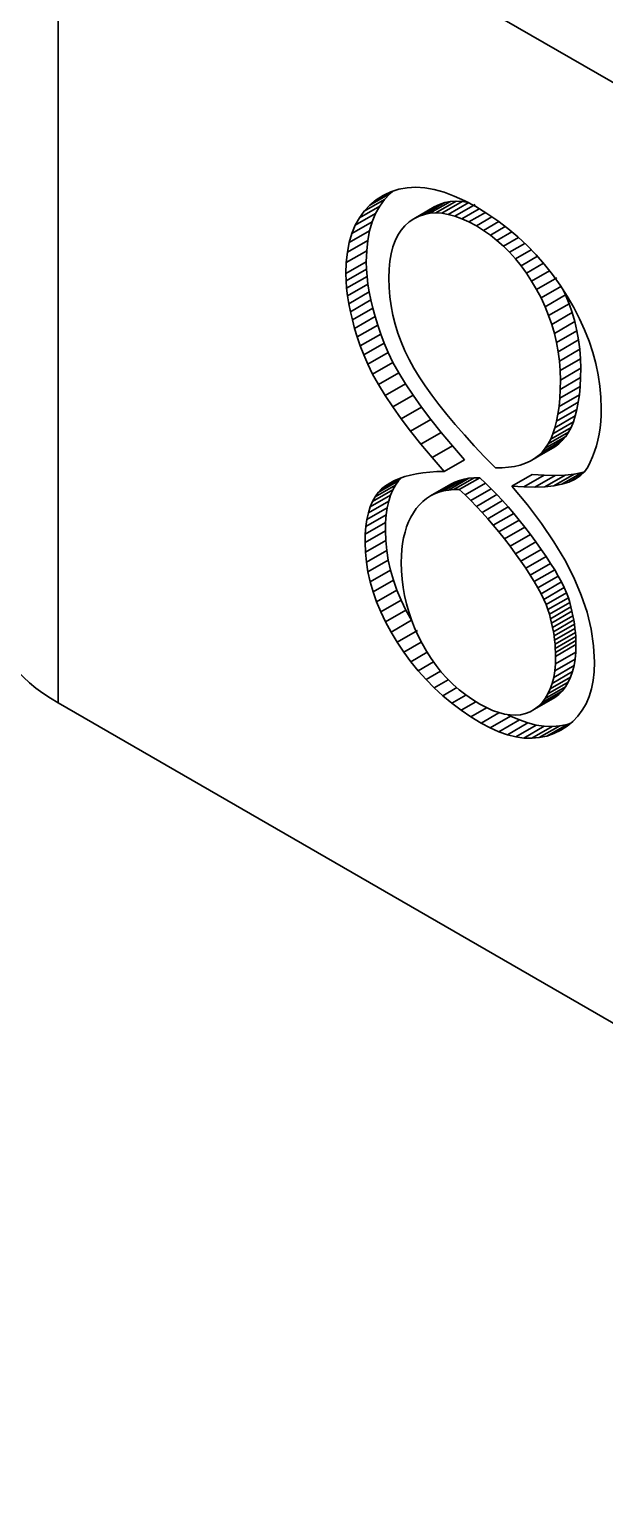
# Model space of a CAD drawing. Header units: millimetres. Extents: x -105 to 105, y -148 to 148.
# Drawn here: x 48.14 to 50.14, y -25.27 to -20.19 of the extents above; entities that cross this region are included whole.
import ezdxf

# ---------------------------------------------------------------- set-up
doc = ezdxf.new("R2010")
doc.units = ezdxf.units.MM
doc.layers.get('0').update_dxf_attribs({"lineweight": 18})

msp = doc.modelspace()

# ---------------------------------------------------------------- linework, layer by layer
at = {"color": 7, "lineweight": 35, "ltscale": 0.315152}
for p, q in [((48.2418, -22.5316), (48.2418, -16.2446)), ((58.2827, -25.0627), (49.0904, -19.7555)), ((49.394, -20.7623), (49.4035, -20.7544)), ((49.3962, -20.7568), (49.4239, -20.7479)), ((49.4239, -20.7479), (49.4529, -20.7426)), ((49.4529, -20.7426), (49.4832, -20.741)), ((49.4832, -20.741), (49.5146, -20.7431)), ((49.5146, -20.7431), (49.5474, -20.7488)), ((49.5474, -20.7488), (49.5814, -20.7582)), ((49.3039, -20.8239), (49.3746, -20.7831)), ((49.3039, -20.8239), (49.3232, -20.8032)), ((49.3232, -20.8032), (49.394, -20.7623)), ((49.3232, -20.8032), (49.3452, -20.7849)), ((49.3452, -20.7849), (49.3841, -20.7625)), ((49.3452, -20.7849), (49.3698, -20.7693)), ((49.3578, -20.8064), (49.3746, -20.7831)), ((49.3698, -20.7693), (49.3962, -20.7568)), ((49.3746, -20.7831), (49.394, -20.7623)), ((49.4942, -20.8413), (49.5649, -20.8005)), ((49.5128, -20.8351), (49.5835, -20.7942)), ((49.5323, -20.8313), (49.603, -20.7905)), ((49.5649, -20.8005), (49.5471, -20.8092)), ((49.5527, -20.8301), (49.6234, -20.7893)), ((49.5835, -20.7942), (49.5649, -20.8005)), ((49.5739, -20.8314), (49.6446, -20.7905)), ((49.5814, -20.7582), (49.6167, -20.7713)), ((49.603, -20.7905), (49.5835, -20.7942)), ((49.596, -20.8352), (49.6667, -20.7943)), ((49.6234, -20.7893), (49.603, -20.7905)), ((49.6167, -20.7713), (49.6532, -20.788)), ((49.619, -20.8415), (49.6897, -20.8006)), ((49.6446, -20.7905), (49.6234, -20.7893)), ((49.6667, -20.7943), (49.6446, -20.7905)), ((49.6532, -20.788), (49.6909, -20.8083)), ((49.2729, -20.8731), (49.3436, -20.8323)), ((49.2729, -20.8731), (49.2871, -20.8472)), ((49.2871, -20.8472), (49.3578, -20.8064)), ((49.2871, -20.8472), (49.3039, -20.8239)), ((49.332, -20.8607), (49.3436, -20.8323)), ((49.3436, -20.8323), (49.3578, -20.8064)), ((49.4764, -20.85), (49.46, -20.8611)), ((49.4764, -20.85), (49.5471, -20.8092)), ((49.4942, -20.8413), (49.4764, -20.85)), ((49.5128, -20.8351), (49.4942, -20.8413)), ((49.5323, -20.8313), (49.5128, -20.8351)), ((49.5527, -20.8301), (49.5323, -20.8313)), ((49.5739, -20.8314), (49.5527, -20.8301)), ((49.596, -20.8352), (49.5739, -20.8314)), ((49.619, -20.8415), (49.596, -20.8352)), ((49.6429, -20.8503), (49.619, -20.8415)), ((49.6429, -20.8503), (49.7029, -20.8156)), ((49.6677, -20.8615), (49.6429, -20.8503)), ((49.6677, -20.8615), (49.7245, -20.8288)), ((49.6909, -20.8083), (49.73, -20.8321)), ((49.6933, -20.8753), (49.7475, -20.844)), ((49.73, -20.8321), (49.7674, -20.8575)), ((49.2522, -20.9326), (49.3229, -20.8917)), ((49.2522, -20.9326), (49.2612, -20.9016)), ((49.2612, -20.9016), (49.332, -20.8607)), ((49.2612, -20.9016), (49.2729, -20.8731)), ((49.3165, -20.9253), (49.3229, -20.8917)), ((49.3229, -20.8917), (49.332, -20.8607)), ((49.4211, -20.907), (49.4115, -20.9265)), ((49.4323, -20.8895), (49.4211, -20.907)), ((49.4453, -20.8743), (49.4323, -20.8895)), ((49.46, -20.8611), (49.4453, -20.8743)), ((49.6933, -20.8753), (49.6677, -20.8615)), ((49.718, -20.8906), (49.6933, -20.8753)), ((49.718, -20.8906), (49.7708, -20.8601)), ((49.7419, -20.9074), (49.718, -20.8906)), ((49.7419, -20.9074), (49.7937, -20.8774)), ((49.7649, -20.9256), (49.7419, -20.9074)), ((49.7649, -20.9256), (49.8166, -20.8958)), ((49.7674, -20.8575), (49.8031, -20.8845)), ((49.8031, -20.8845), (49.8373, -20.9132)), ((49.2457, -20.9661), (49.3165, -20.9253)), ((49.2457, -20.9661), (49.2522, -20.9326)), ((49.3126, -20.9614), (49.3165, -20.9253)), ((49.4038, -20.9482), (49.3977, -20.9719)), ((49.4115, -20.9265), (49.4038, -20.9482)), ((49.787, -20.9454), (49.7649, -20.9256)), ((49.787, -20.9454), (49.8394, -20.9151)), ((49.8083, -20.9667), (49.787, -20.9454)), ((49.8083, -20.9667), (49.8617, -20.9358)), ((49.8287, -20.9895), (49.8837, -20.9577)), ((49.8373, -20.9132), (49.8699, -20.9434)), ((49.8699, -20.9434), (49.9009, -20.9753)), ((49.2406, -21.0409), (49.3113, -21.0001)), ((49.2406, -21.0409), (49.2419, -21.0023)), ((49.2419, -21.0023), (49.3126, -20.9614)), ((49.2419, -21.0023), (49.2457, -20.9661)), ((49.3113, -21.0001), (49.3126, -20.9614)), ((49.3119, -21.0251), (49.3113, -21.0001)), ((49.3934, -20.9978), (49.3908, -21.0259)), ((49.3977, -20.9719), (49.3934, -20.9978)), ((49.8287, -20.9895), (49.8083, -20.9667)), ((49.8483, -21.0138), (49.8287, -20.9895)), ((49.8483, -21.0138), (49.9056, -20.9807)), ((49.867, -21.0396), (49.9269, -21.005)), ((49.9009, -20.9753), (49.9302, -21.0088)), ((49.9302, -21.0088), (49.9579, -21.0439)), ((49.2412, -21.0659), (49.2406, -21.0409)), ((49.2412, -21.0659), (49.3119, -21.0251)), ((49.243, -21.0916), (49.3138, -21.0508)), ((49.3138, -21.0508), (49.3119, -21.0251)), ((49.3168, -21.0772), (49.3138, -21.0508)), ((49.3908, -21.0259), (49.3899, -21.056)), ((49.3899, -21.056), (49.3908, -21.0887)), ((49.867, -21.0396), (49.8483, -21.0138)), ((49.8849, -21.0669), (49.867, -21.0396)), ((49.8849, -21.0669), (49.9475, -21.0307)), ((49.9019, -21.0957), (49.9726, -21.0549)), ((49.9579, -21.0439), (49.9841, -21.0806)), ((49.243, -21.0916), (49.2412, -21.0659)), ((49.2461, -21.118), (49.243, -21.0916)), ((49.2461, -21.118), (49.3168, -21.0772)), ((49.2504, -21.1452), (49.3211, -21.1043)), ((49.3211, -21.1043), (49.3168, -21.0772)), ((49.3267, -21.1322), (49.3211, -21.1043)), ((49.3908, -21.0887), (49.3934, -21.1211)), ((49.9019, -21.0957), (49.8849, -21.0669)), ((49.9177, -21.1254), (49.9019, -21.0957)), ((49.9177, -21.1254), (49.9884, -21.0846)), ((49.9841, -21.0806), (50.0086, -21.1189)), ((50.0025, -21.1147), (49.9932, -21.0949)), ((49.2504, -21.1452), (49.2461, -21.118)), ((49.256, -21.173), (49.2504, -21.1452)), ((49.256, -21.173), (49.3267, -21.1322)), ((49.2628, -21.2015), (49.3335, -21.1607)), ((49.3335, -21.1607), (49.3267, -21.1322)), ((49.3415, -21.19), (49.3335, -21.1607)), ((49.3934, -21.1211), (49.3977, -21.1531)), ((49.3977, -21.1531), (49.4038, -21.1849)), ((49.9318, -21.1556), (49.9177, -21.1254)), ((49.9318, -21.1556), (50.0025, -21.1147)), ((49.9442, -21.1861), (49.9318, -21.1556)), ((49.9442, -21.1861), (50.0149, -21.1453)), ((50.0149, -21.1453), (50.0025, -21.1147)), ((50.0086, -21.1189), (50.0311, -21.1581)), ((50.0257, -21.1762), (50.0149, -21.1453)), ((50.0311, -21.1581), (50.0512, -21.1972)), ((49.2628, -21.2015), (49.256, -21.173)), ((49.2708, -21.2308), (49.2628, -21.2015)), ((49.2708, -21.2308), (49.3415, -21.19)), ((49.3507, -21.22), (49.3415, -21.19)), ((49.4038, -21.1849), (49.4115, -21.2163)), ((49.955, -21.217), (49.9442, -21.1861)), ((49.955, -21.217), (50.0257, -21.1762)), ((49.9641, -21.2483), (50.0348, -21.2074)), ((50.0348, -21.2074), (50.0257, -21.1762)), ((50.0423, -21.2391), (50.0348, -21.2074)), ((50.0512, -21.1972), (50.069, -21.2362)), ((49.28, -21.2608), (49.2708, -21.2308)), ((49.28, -21.2608), (49.3507, -21.22)), ((49.2905, -21.2915), (49.28, -21.2608)), ((49.2905, -21.2915), (49.3612, -21.2506)), ((49.3612, -21.2506), (49.3507, -21.22)), ((49.3729, -21.282), (49.3612, -21.2506)), ((49.4115, -21.2163), (49.4211, -21.2474)), ((49.4211, -21.2474), (49.4323, -21.2782)), ((49.9641, -21.2483), (49.955, -21.217)), ((49.9716, -21.2799), (49.9641, -21.2483)), ((49.9716, -21.2799), (50.0423, -21.2391)), ((50.0481, -21.2712), (50.0423, -21.2391)), ((50.069, -21.2362), (50.0844, -21.2753)), ((49.3022, -21.3229), (49.2905, -21.2915)), ((49.3022, -21.3229), (49.3729, -21.282)), ((49.3868, -21.3147), (49.3729, -21.282)), ((49.4323, -21.2782), (49.4453, -21.3087)), ((49.4453, -21.3087), (49.46, -21.3388)), ((49.9774, -21.312), (49.9716, -21.2799)), ((49.9774, -21.312), (50.0481, -21.2712)), ((49.9815, -21.3444), (49.9774, -21.312)), ((49.9815, -21.3444), (50.0522, -21.3036)), ((50.0522, -21.3036), (50.0481, -21.2712)), ((50.0547, -21.3364), (50.0522, -21.3036)), ((50.0844, -21.2753), (50.0975, -21.3143)), ((49.3161, -21.3555), (49.3022, -21.3229)), ((49.3161, -21.3555), (49.3868, -21.3147)), ((49.3331, -21.3899), (49.3161, -21.3555)), ((49.3331, -21.3899), (49.4038, -21.349)), ((49.4038, -21.349), (49.3868, -21.3147)), ((49.424, -21.3852), (49.4038, -21.349)), ((49.46, -21.3388), (49.4764, -21.3687)), ((49.984, -21.3772), (49.9815, -21.3444)), ((49.984, -21.3772), (50.0547, -21.3364)), ((50.0556, -21.3696), (50.0547, -21.3364)), ((50.0975, -21.3143), (50.1081, -21.3533)), ((50.1081, -21.3533), (50.1164, -21.3923)), ((49.3533, -21.426), (49.3331, -21.3899)), ((49.3533, -21.426), (49.424, -21.3852)), ((49.4473, -21.423), (49.424, -21.3852)), ((49.4764, -21.3687), (49.4948, -21.3989)), ((49.4948, -21.3989), (49.5154, -21.4301)), ((49.9849, -21.4104), (49.984, -21.3772)), ((49.9843, -21.4429), (50.0551, -21.402)), ((49.9843, -21.4429), (49.9849, -21.4104)), ((49.9849, -21.4104), (50.0556, -21.3696)), ((50.0535, -21.4325), (50.0551, -21.402)), ((50.0551, -21.402), (50.0556, -21.3696)), ((50.1164, -21.3923), (50.1223, -21.4312)), ((49.3765, -21.4639), (49.3533, -21.426)), ((49.3765, -21.4639), (49.4473, -21.423)), ((49.4029, -21.5035), (49.3765, -21.4639)), ((49.4029, -21.5035), (49.4737, -21.4627)), ((49.4737, -21.4627), (49.4473, -21.423)), ((49.5032, -21.5041), (49.4737, -21.4627)), ((49.5154, -21.4301), (49.5383, -21.4623)), ((49.5383, -21.4623), (49.5633, -21.4955)), ((49.9802, -21.5019), (50.0509, -21.4611)), ((49.9828, -21.4733), (50.0535, -21.4325)), ((49.9828, -21.4733), (49.9843, -21.4429)), ((50.0472, -21.4876), (50.0509, -21.4611)), ((50.0509, -21.4611), (50.0535, -21.4325)), ((50.1223, -21.4312), (50.1259, -21.4701)), ((49.4325, -21.5449), (49.4029, -21.5035)), ((49.4325, -21.5449), (49.5032, -21.5041)), ((49.5358, -21.5472), (49.5032, -21.5041)), ((49.5633, -21.4955), (49.5905, -21.5297)), ((49.9718, -21.5531), (50.0425, -21.5123)), ((49.9765, -21.5285), (50.0472, -21.4876)), ((49.9765, -21.5285), (49.9802, -21.5019)), ((49.9802, -21.5019), (49.9828, -21.4733)), ((50.0368, -21.535), (50.0425, -21.5123)), ((50.0425, -21.5123), (50.0472, -21.4876)), ((50.1259, -21.4701), (50.1271, -21.509)), ((50.1271, -21.509), (50.1266, -21.5322)), ((49.4651, -21.588), (49.4325, -21.5449)), ((49.4651, -21.588), (49.5358, -21.5472)), ((49.5716, -21.5921), (49.5358, -21.5472)), ((49.5905, -21.5297), (49.6199, -21.5649)), ((49.6199, -21.5649), (49.6516, -21.6011)), ((49.9593, -21.5966), (50.03, -21.5557)), ((49.9661, -21.5758), (50.0368, -21.535)), ((49.9661, -21.5758), (49.9718, -21.5531)), ((49.9718, -21.5531), (49.9765, -21.5285)), ((50.0222, -21.5746), (50.03, -21.5557)), ((50.03, -21.5557), (50.0368, -21.535)), ((50.1252, -21.5548), (50.1228, -21.5768)), ((50.1266, -21.5322), (50.1252, -21.5548)), ((49.5009, -21.6329), (49.4651, -21.588)), ((49.5009, -21.6329), (49.5716, -21.5921)), ((49.6106, -21.6387), (49.5716, -21.5921)), ((49.6516, -21.6011), (49.6854, -21.6383)), ((49.9327, -21.6472), (50.0034, -21.6064)), ((49.9426, -21.6323), (50.0133, -21.5914)), ((49.9426, -21.6323), (49.9515, -21.6154)), ((49.9515, -21.6154), (50.0222, -21.5746)), ((49.9515, -21.6154), (49.9593, -21.5966)), ((49.9593, -21.5966), (49.9661, -21.5758)), ((49.9923, -21.6196), (50.0034, -21.6064)), ((50.0034, -21.6064), (50.0133, -21.5914)), ((50.0133, -21.5914), (50.0222, -21.5746)), ((50.1195, -21.5981), (50.1152, -21.6188)), ((50.1228, -21.5768), (50.1195, -21.5981)), ((49.5399, -21.6795), (49.5009, -21.6329)), ((49.5399, -21.6795), (49.6106, -21.6387)), ((49.6526, -21.6871), (49.6106, -21.6387)), ((49.6854, -21.6383), (49.7214, -21.6764)), ((49.88, -21.6916), (49.9507, -21.6508)), ((49.8952, -21.6827), (49.9659, -21.6418)), ((49.9091, -21.6723), (49.9798, -21.6314)), ((49.9091, -21.6723), (49.9216, -21.6605)), ((49.9216, -21.6605), (49.9923, -21.6196)), ((49.9216, -21.6605), (49.9327, -21.6472)), ((49.9327, -21.6472), (49.9426, -21.6323)), ((49.9507, -21.6508), (49.9659, -21.6418)), ((49.9659, -21.6418), (49.9798, -21.6314)), ((49.9798, -21.6314), (49.9923, -21.6196)), ((50.1039, -21.6583), (50.0967, -21.6771)), ((50.11, -21.6389), (50.1039, -21.6583)), ((50.1152, -21.6188), (50.11, -21.6389)), ((49.5819, -21.7279), (49.5399, -21.6795)), ((49.5819, -21.7279), (49.6526, -21.6871)), ((49.7214, -21.6764), (49.7597, -21.7156)), ((49.7597, -21.7156), (49.7832, -21.7152)), ((49.7832, -21.7152), (49.8053, -21.7133)), ((49.8053, -21.7133), (49.826, -21.71)), ((49.826, -21.71), (49.8454, -21.7053)), ((49.8454, -21.7053), (49.8634, -21.6992)), ((49.8634, -21.6992), (49.88, -21.6916)), ((49.88, -21.6916), (49.8952, -21.6827)), ((49.8952, -21.6827), (49.9091, -21.6723)), ((50.0797, -21.7129), (50.0685, -21.7291)), ((50.0887, -21.6953), (50.0797, -21.7129)), ((50.0967, -21.6771), (50.0887, -21.6953)), ((49.3525, -21.8008), (49.4232, -21.76)), ((49.3645, -21.788), (49.4277, -21.7516)), ((49.3781, -21.7772), (49.407, -21.7605)), ((49.3781, -21.7772), (49.3929, -21.7678)), ((49.3929, -21.7678), (49.409, -21.7595)), ((49.409, -21.7595), (49.4263, -21.7521)), ((49.4125, -21.7748), (49.4232, -21.76)), ((49.4232, -21.76), (49.4353, -21.7472)), ((49.4263, -21.7521), (49.4448, -21.7457)), ((49.4448, -21.7457), (49.4646, -21.7403)), ((49.4646, -21.7403), (49.4856, -21.7358)), ((49.4856, -21.7358), (49.5078, -21.7324)), ((49.5078, -21.7324), (49.5313, -21.7299)), ((49.5313, -21.7299), (49.556, -21.7284)), ((49.5481, -21.8053), (49.6188, -21.7644)), ((49.556, -21.7284), (49.5819, -21.7279)), ((49.5635, -21.7994), (49.6342, -21.7586)), ((49.5798, -21.7951), (49.6505, -21.7542)), ((49.597, -21.7922), (49.6677, -21.7514)), ((49.6188, -21.7644), (49.6044, -21.7718)), ((49.6151, -21.7908), (49.6858, -21.75)), ((49.6342, -21.7586), (49.6188, -21.7644)), ((49.6341, -21.7909), (49.7048, -21.7501)), ((49.6505, -21.7542), (49.6342, -21.7586)), ((49.6677, -21.7514), (49.6505, -21.7542)), ((49.6539, -21.8094), (49.7246, -21.7685)), ((49.6858, -21.75), (49.6677, -21.7514)), ((49.7048, -21.7501), (49.6858, -21.75)), ((49.7246, -21.7685), (49.7048, -21.7501)), ((49.7444, -21.7879), (49.7246, -21.7685)), ((49.8166, -21.7786), (49.8873, -21.7378)), ((49.858, -21.7816), (49.9287, -21.7408)), ((49.9287, -21.7408), (49.8873, -21.7378)), ((49.8961, -21.7825), (49.9668, -21.7417)), ((49.9668, -21.7417), (49.9287, -21.7408)), ((49.9309, -21.7813), (50.0016, -21.7405)), ((49.9622, -21.7779), (50.0329, -21.7371)), ((50.0016, -21.7405), (49.9668, -21.7417)), ((49.9902, -21.7724), (50.0609, -21.7316)), ((50.0148, -21.7648), (49.9902, -21.7724)), ((50.0329, -21.7371), (50.0016, -21.7405)), ((50.0148, -21.7648), (50.0564, -21.7408)), ((50.0361, -21.755), (50.0148, -21.7648)), ((50.0609, -21.7316), (50.0329, -21.7371)), ((50.054, -21.7431), (50.0361, -21.755)), ((50.0685, -21.7291), (50.054, -21.7431)), ((50.0683, -21.7293), (50.0609, -21.7316)), ((49.3247, -21.8511), (49.3954, -21.8103)), ((49.3325, -21.8324), (49.4032, -21.7916)), ((49.3325, -21.8324), (49.3418, -21.8156)), ((49.3418, -21.8156), (49.4125, -21.7748)), ((49.3418, -21.8156), (49.3525, -21.8008)), ((49.3525, -21.8008), (49.3645, -21.788)), ((49.3645, -21.788), (49.3781, -21.7772)), ((49.389, -21.831), (49.3954, -21.8103)), ((49.3954, -21.8103), (49.4032, -21.7916)), ((49.4032, -21.7916), (49.4125, -21.7748)), ((49.5336, -21.8126), (49.5201, -21.8214)), ((49.5336, -21.8126), (49.6044, -21.7718)), ((49.5481, -21.8053), (49.5336, -21.8126)), ((49.5635, -21.7994), (49.5481, -21.8053)), ((49.5798, -21.7951), (49.5635, -21.7994)), ((49.597, -21.7922), (49.5798, -21.7951)), ((49.6151, -21.7908), (49.597, -21.7922)), ((49.6341, -21.7909), (49.6151, -21.7908)), ((49.6539, -21.8094), (49.6341, -21.7909)), ((49.6737, -21.8287), (49.6539, -21.8094)), ((49.6737, -21.8287), (49.7444, -21.7879)), ((49.6935, -21.8488), (49.7642, -21.808)), ((49.7642, -21.808), (49.7444, -21.7879)), ((49.7838, -21.829), (49.7642, -21.808)), ((49.858, -21.7816), (49.8166, -21.7786)), ((49.8166, -21.7786), (49.8711, -21.8441)), ((49.8961, -21.7825), (49.858, -21.7816)), ((49.9309, -21.7813), (49.8961, -21.7825)), ((49.9622, -21.7779), (49.9309, -21.7813)), ((49.9902, -21.7724), (49.9622, -21.7779)), ((49.3133, -21.8945), (49.3841, -21.8536)), ((49.3183, -21.8718), (49.389, -21.831)), ((49.3183, -21.8718), (49.3247, -21.8511)), ((49.3247, -21.8511), (49.3325, -21.8324)), ((49.3805, -21.8783), (49.3841, -21.8536)), ((49.3841, -21.8536), (49.389, -21.831)), ((49.4748, -21.871), (49.4659, -21.8864)), ((49.4847, -21.8566), (49.4748, -21.871)), ((49.4956, -21.8434), (49.4847, -21.8566)), ((49.5074, -21.8316), (49.4956, -21.8434)), ((49.5201, -21.8214), (49.5074, -21.8316)), ((49.6935, -21.8488), (49.6737, -21.8287)), ((49.7131, -21.8698), (49.6935, -21.8488)), ((49.7131, -21.8698), (49.7838, -21.829)), ((49.7327, -21.8917), (49.7131, -21.8698)), ((49.7327, -21.8917), (49.8034, -21.8508)), ((49.8034, -21.8508), (49.7838, -21.829)), ((49.8229, -21.8735), (49.8034, -21.8508)), ((49.8711, -21.8441), (49.9198, -21.9086)), ((49.3077, -21.9457), (49.3784, -21.9049)), ((49.3077, -21.9457), (49.3098, -21.9191)), ((49.3098, -21.9191), (49.3805, -21.8783)), ((49.3098, -21.9191), (49.3133, -21.8945)), ((49.3133, -21.8945), (49.3183, -21.8718)), ((49.3777, -21.9334), (49.3784, -21.9049)), ((49.3784, -21.9049), (49.3805, -21.8783)), ((49.4513, -21.9201), (49.4456, -21.9383)), ((49.4581, -21.9028), (49.4513, -21.9201)), ((49.4659, -21.8864), (49.4581, -21.9028)), ((49.7522, -21.9143), (49.7327, -21.8917)), ((49.7522, -21.9143), (49.8229, -21.8735)), ((49.7717, -21.9378), (49.7522, -21.9143)), ((49.7717, -21.9378), (49.8424, -21.897)), ((49.7911, -21.9621), (49.8618, -21.9213)), ((49.8424, -21.897), (49.8229, -21.8735)), ((49.8618, -21.9213), (49.8424, -21.897)), ((49.8811, -21.9465), (49.8618, -21.9213)), ((49.9198, -21.9086), (49.9628, -21.9722)), ((49.3069, -21.9743), (49.3777, -21.9334)), ((49.3069, -21.9743), (49.3077, -21.9457)), ((49.308, -22.0083), (49.3788, -21.9675)), ((49.3788, -21.9675), (49.3777, -21.9334)), ((49.3821, -22.0016), (49.3788, -21.9675)), ((49.4409, -21.9576), (49.4373, -21.9778)), ((49.4456, -21.9383), (49.4409, -21.9576)), ((49.7911, -21.9621), (49.7717, -21.9378)), ((49.8104, -21.9873), (49.7911, -21.9621)), ((49.8104, -21.9873), (49.8811, -21.9465)), ((49.8296, -22.0133), (49.9003, -21.9724)), ((49.9003, -21.9724), (49.8811, -21.9465)), ((49.9188, -21.9983), (49.9003, -21.9724)), ((49.9628, -21.9722), (50.0001, -22.0348)), ((49.308, -22.0083), (49.3069, -21.9743)), ((49.3114, -22.0424), (49.308, -22.0083)), ((49.3114, -22.0424), (49.3821, -22.0016)), ((49.3877, -22.0359), (49.3821, -22.0016)), ((49.4331, -22.021), (49.4326, -22.0441)), ((49.4347, -21.9989), (49.4331, -22.021)), ((49.4373, -21.9778), (49.4347, -21.9989)), ((49.8296, -22.0133), (49.8104, -21.9873)), ((49.8481, -22.0391), (49.8296, -22.0133)), ((49.8481, -22.0391), (49.9188, -21.9983)), ((49.865, -22.0639), (49.9357, -22.0231)), ((49.9357, -22.0231), (49.9188, -21.9983)), ((49.9512, -22.0468), (49.9357, -22.0231)), ((49.317, -22.0767), (49.3114, -22.0424)), ((49.317, -22.0767), (49.3877, -22.0359)), ((49.3248, -22.1111), (49.3955, -22.0703)), ((49.3955, -22.0703), (49.3877, -22.0359)), ((49.4055, -22.1049), (49.3955, -22.0703)), ((49.4326, -22.0441), (49.4333, -22.073)), ((49.4333, -22.073), (49.4355, -22.1017)), ((49.865, -22.0639), (49.8481, -22.0391)), ((49.8805, -22.0877), (49.865, -22.0639)), ((49.8805, -22.0877), (49.9512, -22.0468)), ((49.8945, -22.1103), (49.9652, -22.0694)), ((49.9652, -22.0694), (49.9512, -22.0468)), ((49.9776, -22.091), (49.9652, -22.0694)), ((50.0001, -22.0348), (50.0317, -22.0964)), ((49.3248, -22.1111), (49.317, -22.0767)), ((49.3348, -22.1457), (49.3248, -22.1111)), ((49.3348, -22.1457), (49.4055, -22.1049)), ((49.4178, -22.1395), (49.4055, -22.1049)), ((49.4355, -22.1017), (49.4391, -22.1303)), ((49.8945, -22.1103), (49.8805, -22.0877)), ((49.9069, -22.1318), (49.8945, -22.1103)), ((49.9069, -22.1318), (49.9776, -22.091)), ((49.9179, -22.1523), (49.9886, -22.1115)), ((49.9886, -22.1115), (49.9776, -22.091)), ((49.9981, -22.1309), (49.9886, -22.1115)), ((50.0317, -22.0964), (50.0575, -22.1571)), ((49.347, -22.1804), (49.3348, -22.1457)), ((49.347, -22.1804), (49.4178, -22.1395)), ((49.3615, -22.2152), (49.4322, -22.1744)), ((49.4322, -22.1744), (49.4178, -22.1395)), ((49.449, -22.2093), (49.4322, -22.1744)), ((49.4391, -22.1303), (49.4441, -22.1587)), ((49.4441, -22.1587), (49.4506, -22.1869)), ((49.9179, -22.1523), (49.9069, -22.1318)), ((49.9274, -22.1717), (49.9179, -22.1523)), ((49.9274, -22.1717), (49.9981, -22.1309)), ((49.9354, -22.19), (49.9274, -22.1717)), ((49.9354, -22.19), (50.0061, -22.1492)), ((49.9419, -22.2072), (50.0126, -22.1664)), ((50.0061, -22.1492), (49.9981, -22.1309)), ((50.0126, -22.1664), (50.0061, -22.1492)), ((50.0176, -22.1825), (50.0126, -22.1664)), ((50.0575, -22.1571), (50.0776, -22.2168)), ((49.3615, -22.2152), (49.347, -22.1804)), ((49.3782, -22.2502), (49.3615, -22.2152)), ((49.3782, -22.2502), (49.449, -22.2093)), ((49.4679, -22.2444), (49.449, -22.2093)), ((49.4506, -22.1869), (49.4586, -22.2149)), ((49.4586, -22.2149), (49.468, -22.2428)), ((49.9419, -22.2072), (49.9354, -22.19)), ((49.9469, -22.2233), (49.9419, -22.2072)), ((49.9469, -22.2233), (50.0176, -22.1825)), ((49.951, -22.2389), (49.9469, -22.2233)), ((49.951, -22.2389), (50.0217, -22.198)), ((49.9546, -22.2542), (50.0253, -22.2133)), ((50.0217, -22.198), (50.0176, -22.1825)), ((50.0253, -22.2133), (50.0217, -22.198)), ((50.0285, -22.2285), (50.0253, -22.2133)), ((50.0776, -22.2168), (50.0919, -22.2756)), ((49.3972, -22.2853), (49.3782, -22.2502)), ((49.3972, -22.2853), (49.4679, -22.2444)), ((49.468, -22.2428), (49.4788, -22.2705)), ((49.4788, -22.2705), (49.4911, -22.298)), ((49.9546, -22.2542), (49.951, -22.2389)), ((49.9578, -22.2693), (49.9546, -22.2542)), ((49.9578, -22.2693), (50.0285, -22.2285)), ((49.9606, -22.2842), (49.9578, -22.2693)), ((49.9606, -22.2842), (50.0313, -22.2434)), ((49.9629, -22.299), (50.0336, -22.2581)), ((49.9648, -22.3135), (50.0356, -22.2727)), ((50.0313, -22.2434), (50.0285, -22.2285)), ((50.0336, -22.2581), (50.0313, -22.2434)), ((50.0356, -22.2727), (50.0336, -22.2581)), ((50.0371, -22.287), (50.0356, -22.2727)), ((50.0919, -22.2756), (50.1005, -22.3334)), ((49.4184, -22.3205), (49.3972, -22.2853)), ((49.4184, -22.3205), (49.4891, -22.2797)), ((49.4413, -22.3551), (49.4184, -22.3205)), ((49.4413, -22.3551), (49.5022, -22.32)), ((49.4911, -22.298), (49.5049, -22.3253)), ((49.5049, -22.3253), (49.5199, -22.3519)), ((49.9629, -22.299), (49.9606, -22.2842)), ((49.9648, -22.3135), (49.9629, -22.299)), ((49.9663, -22.3279), (49.9648, -22.3135)), ((49.9663, -22.3279), (50.0371, -22.287)), ((49.9674, -22.342), (49.9663, -22.3279)), ((49.9674, -22.342), (50.0381, -22.3012)), ((49.9681, -22.356), (50.0388, -22.3152)), ((50.0381, -22.3012), (50.0371, -22.287)), ((50.0388, -22.3152), (50.0381, -22.3012)), ((50.039, -22.329), (50.0388, -22.3152)), ((49.4657, -22.3882), (49.4413, -22.3551)), ((49.4657, -22.3882), (49.5222, -22.3556)), ((49.5199, -22.3519), (49.536, -22.3773)), ((49.536, -22.3773), (49.5533, -22.4014)), ((49.9681, -22.356), (49.9674, -22.342)), ((49.9675, -22.3958), (50.0382, -22.3549)), ((49.9675, -22.3958), (49.9683, -22.3698)), ((49.9683, -22.3698), (49.9681, -22.356)), ((49.9683, -22.3698), (50.039, -22.329)), ((50.036, -22.3792), (50.0382, -22.3549)), ((50.0382, -22.3549), (50.039, -22.329)), ((50.1005, -22.3334), (50.1034, -22.3903)), ((49.4914, -22.4199), (49.4657, -22.3882)), ((49.4914, -22.4199), (49.5445, -22.3892)), ((49.5185, -22.4501), (49.4914, -22.4199)), ((49.5185, -22.4501), (49.569, -22.421)), ((49.5533, -22.4014), (49.5716, -22.4243)), ((49.5716, -22.4243), (49.5911, -22.4459)), ((49.9565, -22.4635), (50.0272, -22.4227)), ((49.9617, -22.4426), (50.0324, -22.4018)), ((49.9617, -22.4426), (49.9653, -22.42)), ((49.9653, -22.42), (50.036, -22.3792)), ((49.9653, -22.42), (49.9675, -22.3958)), ((50.0206, -22.4419), (50.0272, -22.4227)), ((50.0272, -22.4227), (50.0324, -22.4018)), ((50.0324, -22.4018), (50.036, -22.3792)), ((50.1022, -22.4232), (50.0987, -22.454)), ((50.1034, -22.3903), (50.1022, -22.4232)), ((49.5469, -22.4789), (49.5185, -22.4501)), ((49.5469, -22.4789), (49.5959, -22.4507)), ((49.5768, -22.5062), (49.5469, -22.4789)), ((49.5768, -22.5062), (49.6253, -22.4783)), ((49.5911, -22.4459), (49.6117, -22.4663)), ((49.6117, -22.4663), (49.6334, -22.4854)), ((49.9323, -22.516), (50.003, -22.4751)), ((49.9418, -22.5002), (50.0125, -22.4593)), ((49.9499, -22.4827), (50.0206, -22.4419)), ((49.9499, -22.4827), (49.9565, -22.4635)), ((49.9565, -22.4635), (49.9617, -22.4426)), ((49.992, -22.4892), (50.003, -22.4751)), ((50.003, -22.4751), (50.0125, -22.4593)), ((50.0125, -22.4593), (50.0206, -22.4419)), ((50.0987, -22.454), (50.0928, -22.4828)), ((49.608, -22.5321), (49.5768, -22.5062)), ((49.608, -22.5321), (49.657, -22.5039)), ((49.6334, -22.4854), (49.6562, -22.5033)), ((49.6406, -22.5566), (49.6917, -22.5271)), ((49.6562, -22.5033), (49.6801, -22.52)), ((49.6801, -22.52), (49.7052, -22.5354)), ((49.8948, -22.5532), (49.9655, -22.5123)), ((49.9087, -22.5425), (49.9795, -22.5016)), ((49.9087, -22.5425), (49.9213, -22.5301)), ((49.9213, -22.5301), (49.992, -22.4892)), ((49.9213, -22.5301), (49.9323, -22.516)), ((49.9323, -22.516), (49.9418, -22.5002)), ((49.9418, -22.5002), (49.9499, -22.4827)), ((49.9655, -22.5123), (49.9795, -22.5016)), ((49.9795, -22.5016), (49.992, -22.4892)), ((50.0846, -22.5095), (50.0741, -22.5342)), ((50.0928, -22.4828), (50.0846, -22.5095)), ((59.1313, -28.8186), (48.2418, -22.5316)), ((49.6406, -22.5566), (49.608, -22.5321)), ((49.6746, -22.5795), (49.6406, -22.5566)), ((49.6746, -22.5795), (49.729, -22.5481)), ((49.7099, -22.6011), (49.6746, -22.5795)), ((49.7052, -22.5354), (49.728, -22.5476)), ((49.7099, -22.6011), (49.7718, -22.5653)), ((49.728, -22.5476), (49.7499, -22.5575)), ((49.7412, -22.6178), (49.812, -22.577)), ((49.7499, -22.5575), (49.771, -22.5651)), ((49.771, -22.5651), (49.7912, -22.5704)), ((49.7912, -22.5704), (49.8106, -22.5733)), ((49.812, -22.577), (49.803, -22.5722)), ((49.8106, -22.5733), (49.8292, -22.574)), ((49.8425, -22.5906), (49.812, -22.577)), ((49.8292, -22.574), (49.8469, -22.5722)), ((49.8469, -22.5722), (49.8637, -22.5682)), ((49.8637, -22.5682), (49.8797, -22.5619)), ((49.8797, -22.5619), (49.8948, -22.5532)), ((49.8948, -22.5532), (49.9087, -22.5425)), ((50.0459, -22.5772), (50.0283, -22.5957)), ((50.0611, -22.5568), (50.0459, -22.5772)), ((50.0741, -22.5342), (50.0611, -22.5568)), ((49.7412, -22.6178), (49.7099, -22.6011)), ((49.7718, -22.6314), (49.7412, -22.6178)), ((49.7718, -22.6314), (49.8425, -22.5906)), ((49.8015, -22.6418), (49.7718, -22.6314)), ((49.8015, -22.6418), (49.8722, -22.601)), ((49.8303, -22.6491), (49.901, -22.6083)), ((49.8722, -22.601), (49.8425, -22.5906)), ((49.8583, -22.6532), (49.9291, -22.6124)), ((49.901, -22.6083), (49.8722, -22.601)), ((49.8855, -22.6542), (49.9563, -22.6134)), ((49.9291, -22.6124), (49.901, -22.6083)), ((49.9119, -22.652), (49.9826, -22.6112)), ((49.9563, -22.6134), (49.9291, -22.6124)), ((49.9375, -22.6466), (50.0082, -22.6058)), ((49.9826, -22.6112), (49.9563, -22.6134)), ((49.9622, -22.6381), (50.011, -22.6099)), ((49.986, -22.6264), (49.9622, -22.6381)), ((50.0082, -22.6058), (49.9826, -22.6112)), ((50.0083, -22.6121), (49.986, -22.6264)), ((50.0217, -22.6011), (50.0082, -22.6058)), ((50.0283, -22.5957), (50.0083, -22.6121)), ((49.8303, -22.6491), (49.8015, -22.6418)), ((49.8583, -22.6532), (49.8303, -22.6491)), ((49.8855, -22.6542), (49.8583, -22.6532)), ((49.9119, -22.652), (49.8855, -22.6542)), ((49.9375, -22.6466), (49.9119, -22.652)), ((49.9622, -22.6381), (49.9375, -22.6466))]:
    msp.add_line(p, q, dxfattribs=at)
msp.add_ellipse((48.8075, -22.205), major_axis=(0.8, 0), ratio=0.57735, start_param=3.141593, end_param=3.926991, dxfattribs=at)

doc.saveas('drawing.dxf')
